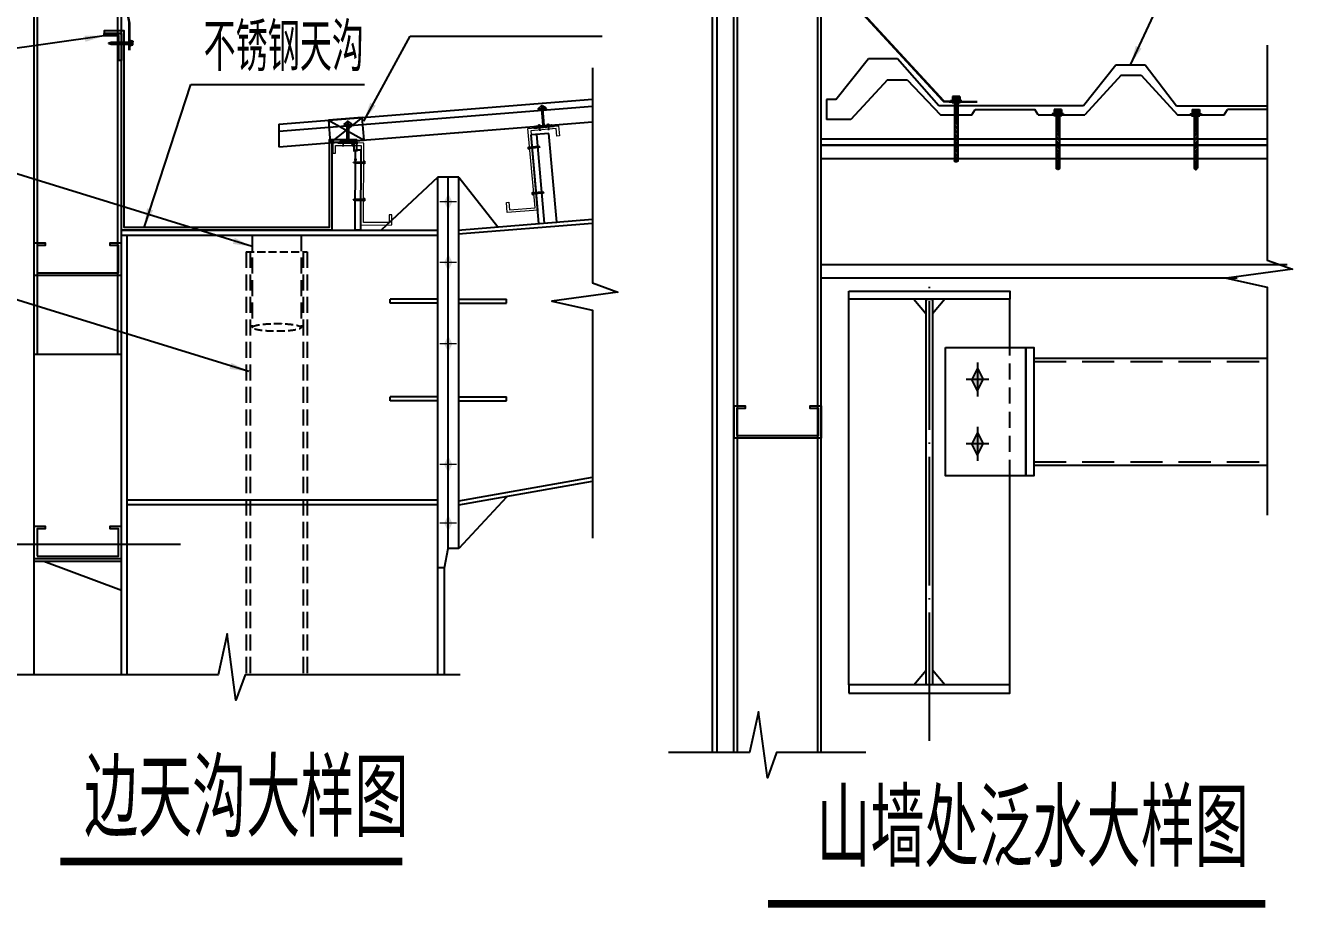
# Model space of a CAD drawing. Extents: x -33967 to 1773478, y -1022458 to -784650.
# Drawn here: x 624196 to 643895, y -851167 to -837446 of the extents above; entities that cross this region are included whole.
import ezdxf

# ---------------------------------------------------------------- set-up
doc = ezdxf.new("R2010")
doc.units = 0
doc.header["$LTSCALE"] = 1000
doc.header["$MEASUREMENT"] = 0
for name, pattern in [('DASH', [0.35, 0.25, -0.1]), ('DASHED', [0.75, 0.5, -0.25]), ('DOTE', [2.4200000000000004, 2, -0.2, 0.02, -0.2])]:
    doc.linetypes.add(name, pattern=pattern)
for name, color, linetype in [('AXIS', 3, 'Continuous'), ('B 板', 11, 'Continuous'), ('BOLT', 251, 'Continuous'), ('DOTE', 1, 'DOTE'), ('E_LINE', 7, 'Continuous'), ('GL', 150, 'Continuous'), ('GZ', 50, 'Continuous'), ('LT', 27, 'Continuous'), ('PUB_TEXT', 7, 'Continuous'), ('PZ', 202, 'Continuous'), ('TEXT', 7, 'Continuous'), ('XG', 6, 'Continuous')]:
    doc.layers.add(name, color=color, linetype=linetype)
doc.layers.add('檩条', color=30, linetype='Continuous', lineweight=5)
doc.layers.add('螺栓', color=15, linetype='Continuous', lineweight=18)
doc.styles.add('_TCH_DIM_T3', font='SIMPLEX', dxfattribs={"width": 0.7058823529411765, "bigfont": 'GBCBIG'})
doc.styles.add('C', font='tssdeng.shx', dxfattribs={"height": 3, "bigfont": 'tssdchn.shx'})
doc.styles.add('TSSD_Norm', font='tssdeng.shx', dxfattribs={"bigfont": 'hztxt.shx'})
doc.dimstyles.new('TCH-200-1', dxfattribs={"dimtxt": 595, "dimasz": 200, "dimexe": 500, "dimexo": 600, "dimgap": 252.5, "dimtad": 1, "dimdec": 0, "dimzin": 0, "dimdsep": 46, "dimtxsty": '_TCH_DIM_T3', "dimblk": 'ARCHTICK', "dimcen": 0.09, "dimclrd": 3, "dimclre": 3, "dimclrt": 7, "dimazin": 2, "dimtfac": 1, "dimtdec": 0, "dimtix": 1, "dimtmove": 2, "dimatfit": 3, "dimfxl": 1, "dimtolj": 1, "dimtzin": 0, "dimarcsym": 0})

# ---------------------------------------------------------------- blocks, each defined once
blk = doc.blocks.new('高强螺栓')
at = {"layer": '螺栓'}
for p, q in [((16, 0), (-16, 0)), ((0, 24), (0, -24))]:
    blk.add_line(p, q, dxfattribs=at)
blk.add_solid([(-8, 0), (0, 16), (0, -16), (8, 0)], dxfattribs=at)
blk = doc.blocks.new('*X15')
at = {"color": 0}
for p, q in [((903710.7277338257, -307545.5107692006), (903713.6566963881, -307542.5818066381)), ((903710.7277338257, -307554.3496039655), (903716.7277338251, -307548.3496039656)), ((903710.7277338257, -307563.1884387302), (903716.7277338251, -307557.1884387303)), ((903710.7277338257, -307572.027273495), (903716.7277338251, -307566.0272734951)), ((903710.7277338257, -307580.86610826), (903716.7277338251, -307574.8661082601)), ((903710.7277338257, -307589.7049430246), (903716.7277338251, -307583.7049430248)), ((903710.7277338257, -307598.5437777894), (903716.7277338251, -307592.5437777897)), ((903712.1576760613, -307605.9526703186), (903716.1480958904, -307601.9622504896))]:
    blk.add_line(p, q, dxfattribs=at)
blk = doc.blocks.new('AUDIT_I_040821143925-1')
at = {"linetype": 'Continuous', "ltscale": 20, "xscale": -0.899999999919668, "yscale": 0.8999999999068677, "zscale": 0.9, "rotation": 269.9996944201824}
blk.add_blockref('*X15', (276843.1891526007, -813343.8314879496), dxfattribs=at)
blk = doc.blocks.new('GD')
at = {"linetype": 'Continuous', "ltscale": 20}
for p, q in [((-9.2568807304e-06, -1.275844677351415), (9.2568807304e-06, 1.275844677351415)), ((9.2568807304e-06, 1.275844677351415), (14.98674970702268, 3.623233244754374)), ((14.98674970865249, 3.623233245452866), (137.5182145757135, 3.622752863680943)), ((108.0818638987839, -3.623715730383992), (108.0819164765999, 3.622868268750607)), ((137.5181181821972, -9.662651134189217), (137.5182583904825, 9.661572864977643)), ((137.5182583909482, 9.661572864511982), (140.8043426803779, 9.661559982690962)), ((140.8042024730239, -9.662664017640054), (140.8043426803779, 9.661559982690962)), ((148.5488689318299, 3.372543996432796), (140.8042970513925, 3.372574358945712)), ((148.5488990612793, 7.525293340208008), (140.8043271810747, 7.525323702255262)), ((149.9991382099688, -5.450089114718139), (149.9992172881029, 5.448912982130422)), ((-9.2568807304e-06, -1.275844677351415), (14.98669712943956, -3.623350754380226)), ((14.98669712943956, -3.623350754380226), (137.5181619976647, -3.623831135453656)), ((137.5181181821972, -9.662651134189217), (140.8042024730239, -9.662664017640054)), ((148.5487898527644, -7.526458099717273), (140.8042179720942, -7.526427737204357)), ((148.5488199840765, -3.373708755942061), (140.8042481029406, -3.373678393894806))]:
    blk.add_line(p, q, dxfattribs=at)
at = {"linetype": 'Continuous', "ltscale": 20, "extrusion": (0, 0, -1)}
blk.add_ellipse((148.5488444573711, -0.0005823806859553), major_axis=(3.00251122724e-05, 3.373126376679664), ratio=0.4299670776630283, start_param=-1.6739759348e-05, end_param=3.141601738841377, dxfattribs=at)
at = {"linetype": 'Continuous', "ltscale": 20}
blk.add_ellipse((148.548883996671, 5.44891866785474), major_axis=(2.16617863557e-05, 2.076374671591043), ratio=0.6984930564747971, start_param=3.141597201794795, end_param=6.283189855384588, dxfattribs=at)
at = {"linetype": 'Continuous', "ltscale": 20, "extrusion": (0, 0, -0.9999999999999998)}
blk.add_ellipse((148.5488049185369, -5.45008342876099), major_axis=(2.166293974520001e-05, 2.076374671591038), ratio=0.6984930564747931, start_param=-4.5487848268e-06, end_param=3.141588104804967, dxfattribs=at)
at = {"layer": 'PUB_TEXT', "xscale": 1.825602383585646, "yscale": 1.341960000107064, "zscale": 1.34196}
blk.add_blockref('AUDIT_I_040821143925-1', (0, 0), dxfattribs=at)
blk = doc.blocks.new('_ArchTick')
at = {"color": 0, "linetype": 'ByBlock', "const_width": 0.4}
blk.add_lwpolyline([(-0.5, -0.5), (0.5, 0.5)], dxfattribs=at)
blk = doc.blocks.new('A$C19992F44')
at = {"linetype": 'ByBlock'}
for p, q in [((182.5759826431749, 548.3291222688276), (106.0494840942556, 488.2844177711522)), ((128.8734663348878, 455.4029257515213), (180.7261998867616, 478.1807172880508)), ((213.3280092676869, 548.3291222688276), (289.8545078166062, 488.2844177711522)), ((267.030525575974, 455.4029257515213), (215.1777920241002, 478.1807172880508))]:
    blk.add_line(p, q, dxfattribs=at)
for points in [[(180.7261998867616, 40.36282500391826), (215.1777920241002, 40.36282500391826), (215.1777920241002, 478.1807172880508), (180.7261998867616, 478.1807172880508)], [(-0.0003494091797620058, 40.36282500391826), (395.9043413200416, 40.36282500391826), (395.9043413200416, 0), (-0.0003494091797620058, 0)]]:
    blk.add_lwpolyline(points, close=True, dxfattribs=at)
for centre in [(118.4247151865857, 472.5122841224074), (197.9519959554309, 535.4650343088433), (277.4792767242761, 472.5122841224074)]:
    blk.add_circle(centre, 20.04760695000822, dxfattribs=at)
blk = doc.blocks.new('MD')
at = {"linetype": 'Continuous', "ltscale": 20}
blk.add_hatch(color=256, dxfattribs=at).paths.add_polyline_path([(8.57711518672295, -7.824568112147971), (8.596892024856059, -2.625056453980505), (-13.2641857098788, -4.170962693169713), (-13.23268804233521, 4.110062460880726), (8.615997325396165, 2.397901975316926), (8.635774163063616, 7.597413634182884, -0.6963050799404604)])
blk = doc.blocks.new('A$C3F5C0C89')
at = {"color": 3, "linetype": 'Continuous'}
blk.add_line((602.7813758149277, 2096.378641890013), (1036.78533320711, 2134.349068087409), dxfattribs=at)
at = {"layer": 'B 板'}
for p, q in [((934.7861043649027, 1978.757411025348), (543.2840208463604, 1944.505416970467)), ((837.8598244851455, 10.8877245192416), (667.7015474089421, 1955.805731241591)), ((1104.908332847408, 34.25144161249045), (934.7861043660669, 1978.757411012542)), ((713.4062493285164, -0.000552442274056375), (543.2479722527787, 1944.917454280192)), ((713.4062493285164, -0.000552442274056375), (1104.908332847641, 34.25144161249045))]:
    blk.add_line(p, q, dxfattribs=at)
at = {"layer": '檩条'}
blk.add_lwpolyline([(535.229231344536, 2034.16424879164), (691.2430432195542, 297.7653841028223), (19.51453688624315, 240.5433676292887), (-0.001089833094738424, 464.4910725326044), (55.58110471011605, 469.2000728291459), (71.02646034548525, 301.5082371697063), (631.1560625137063, 348.9657650131267), (474.1570333840791, 2085.12547007401), (1146.357548839296, 2145.791330142762), (1166.579502195586, 1921.724491657689), (1110.562792574288, 1916.669003318646), (1095.396327557159, 2084.719132182305)], close=True, dxfattribs=at)
at = {"linetype": 'ByBlock', "xscale": 0.855, "yscale": 0.855, "zscale": 0.855, "rotation": 4.571898548083435}
blk.add_blockref('A$C19992F44', (650.5114127522102, 2101.916685466073), dxfattribs=at)
at = {"xscale": -1.653584623954667, "yscale": 2.755974374997604, "zscale": 2.755974374999999, "rotation": 5.156578724890455}
for p in [(731.1236964423442, 1680.025318011176), (821.4232528817374, 681.4557590526529)]:
    blk.add_blockref('GD', p, dxfattribs=at)
at = {"layer": 'E_LINE', "xscale": 5.62443749999511, "yscale": 5.62443749999511, "zscale": 5.62443749999511, "rotation": 98.0183626343514}
for p in [(725.7872214633971, 2105.796408057329, 5.624437499999999e-08), (920.3776391257998, 2121.454162282869, 5.624437499999999e-08)]:
    blk.add_blockref('MD', p, dxfattribs=at)

msp = doc.modelspace()

# ---------------------------------------------------------------- hatches: boundary and pattern name
at = {"layer": 'BOLT'}
for points in [[(638997.6197356149, -842778.2300632317), (639085.3697334211, -842953.7300588441), (638997.6197356149, -843129.2300544567), (638909.8697378091, -842953.7300588441)], [(638997.6197356149, -843778.2300382317), (639085.3697334211, -843953.730033844), (638997.6197356149, -844129.2300294567), (638909.8697378091, -843953.730033844)]]:
    msp.add_hatch(color=256, dxfattribs=at).paths.add_polyline_path(points)

# ---------------------------------------------------------------- linework, layer by layer
at = {"color": 0, "ltscale": 30}
for p, q in [((634878.8944549509, -848754.6455362609), (634878.8944549509, -832705.9798877388)), ((634949.3301503144, -848754.6455362609), (634949.3301503144, -832705.9798877388)), ((635210.750882607, -848754.6455362609), (635210.750882607, -832705.9798877388)), ((624331.3873278685, -847545.2589907664, -334548151205.8746), (624331.3873278685, -835070.7561549533, -334548151205.8746)), ((624482.2156841177, -845779.1528537617, -334548151205.8746), (625688.8425341188, -846231.6379225118, -334548151205.8746))]:
    msp.add_line(p, q, dxfattribs=at)
at = {"ltscale": 30}
for p, q in [((635210.7440390289, -848755.1208288519, 12342889457.68829), (635210.7534115855, -832705.9798877388, -4561213365.871155)), ((624331.3873278685, -842605.4672419582, -334548151205.8746), (624331.3873278615, -835070.7561549533, -334548151205.8746)), ((624331.3873278685, -845779.1528537617, -334548151205.8746), (625688.8425341188, -845779.1528537617, -334548151205.8746))]:
    msp.add_line(p, q, dxfattribs=at)
at = {"color": 3, "ltscale": 30}
msp.add_line((636568.2060888573, -839474.9826298314), (636568.2060888573, -832705.9798877388), dxfattribs=at)
at = {"color": 4, "ltscale": 30}
for p, q in [((636793.8923231489, -838598.2432940567, 1136666764468.832), (637300.5611254768, -837964.0368635138, -513333235531.1671)), ((637300.5611254768, -837964.0368635138, -513333235531.1671), (637752.1949272393, -837964.0368635138, -513333235531.1671)), ((637752.1949272393, -837964.0368635138, -513333235531.1671), (638395.3975373902, -838693.4597359347, -513333235531.1671)), ((640641.9881717917, -838693.4597359347, -513333235531.1671), (641148.6569741198, -838059.2533053918, -2163333235531.166)), ((641148.6569741198, -838059.2533053918, -2163333235531.166), (641600.2907758821, -838059.2533053918, -2163333235531.166)), ((641600.2907758821, -838059.2533053918, -2163333235531.166), (642087.634823882, -838697.9173144675, -2163333235531.166)), ((636793.8923231489, -838598.2432940567, 1136666764468.832), (636647.8183112503, -838598.2432940567)), ((636647.8183112503, -838598.2432940567), (636647.8183112503, -838911.30865168)), ((638395.3975373902, -838693.4597359347, -513333235531.1671), (640641.9881717917, -838693.4597359347, -513333235531.1671)), ((642087.634823882, -838697.9173144675, -2163333235531.166), (643506.6676748334, -838697.9173144675, -2163333235531.166))]:
    msp.add_line(p, q, dxfattribs=at)
at = {"color": 1, "linetype": 'Continuous'}
for p, q in [((638721.306805274, -838554.306613791), (638607.869305274, -838554.306613791)), ((638607.869305274, -838554.306613791), (638607.869305274, -838621.337863791)), ((638618.181805274, -838554.306613791), (638618.181805274, -838605.869113791)), ((638638.806805274, -838554.306613791), (638638.806805274, -838605.869113791)), ((638659.431805274, -838554.306613791), (638659.431805274, -838605.869113791)), ((638680.056805274, -838554.306613791), (638680.056805274, -838605.869113791)), ((638700.681805274, -838554.306613791), (638700.681805274, -838605.869113791)), ((638716.150555274, -838554.306613791), (638716.150555274, -838605.869113791)), ((638721.306805274, -838554.306613791), (638721.306805274, -838621.337863791)), ((638752.244305274, -838621.337863791), (638576.9318052754, -838621.337863791)), ((638576.9318052754, -838621.337863791), (638576.931805274, -838636.806613791)), ((638752.244305274, -838636.806613791), (638576.931805274, -838636.806613791)), ((638600.2662084554, -838652.275363791), (638600.2662084554, -838636.806613791)), ((638727.9975183294, -838652.275363791), (638600.2662084554, -838652.275363791)), ((638721.306805274, -838605.869113791), (638607.869305274, -838605.869113791)), ((638690.369305274, -838751.0519664651), (638638.7279804191, -838683.4899073165)), ((638690.369305274, -838700.1070583927), (638638.8068052754, -838628.845529536)), ((638690.369305274, -838708.5978764058), (638638.8068052754, -838641.1389433765)), ((638638.8068052754, -838652.275363791), (638638.8068052754, -839549.1907149287)), ((638690.369305274, -838742.5611484541), (638638.8068052754, -838675.1022154273)), ((638690.369305274, -838785.0152385128), (638638.806805274, -838717.5563054867)), ((638690.369305274, -838793.5060565248), (638638.806805274, -838726.0471234984)), ((638690.369305274, -838827.4693285733), (638638.806805274, -838760.0103955464)), ((638690.369305274, -838835.960146585), (638638.806805274, -838768.5012135592)), ((638690.3693052754, -838652.275363791), (638690.369305274, -839549.1907149287)), ((638727.9975183294, -838652.275363791), (638727.9975183294, -838636.806613791)), ((638752.244305274, -838621.337863791), (638752.244305274, -838636.806613791)), ((640302.9273738954, -838756.6211516802, -513333235531.1671), (640189.4898738954, -838756.6211516802, -513333235531.1671)), ((640189.4898738968, -838756.6211516802, -513333235531.1671), (640189.4898738968, -838823.6524016802, -513333235531.1671)), ((640199.8023738968, -838756.6211516802, -513333235531.1671), (640199.8023738968, -838808.1836516802, -513333235531.1671)), ((640220.4273738968, -838756.6211516802, -513333235531.1671), (640220.4273738968, -838808.1836516802, -513333235531.1671)), ((640241.0523738968, -838756.6211516802, -513333235531.1671), (640241.0523738968, -838808.1836516802, -513333235531.1671)), ((640261.6773738968, -838756.6211516802, -513333235531.1671), (640261.6773738968, -838808.1836516802, -513333235531.1671)), ((640282.3023738968, -838756.6211516802, -513333235531.1671), (640282.3023738954, -838808.1836516802, -513333235531.1671)), ((640297.7711238968, -838756.6211516802, -513333235531.1671), (640297.7711238954, -838808.1836516802, -513333235531.1671)), ((640302.9273738968, -838756.6211516802, -513333235531.1671), (640302.9273738968, -838823.6524016802, -513333235531.1671)), ((642331.6428543441, -838756.6211516802, -513333235531.1671), (642445.0803543441, -838756.6211516802, -513333235531.1671)), ((642331.6428543441, -838756.6211516802, -513333235531.1671), (642331.6428543441, -838823.6524016802, -513333235531.1671)), ((642336.7991043441, -838756.6211516802, -513333235531.1671), (642336.7991043441, -838808.1836516802, -513333235531.1671)), ((642352.2678543441, -838756.6211516802, -513333235531.1671), (642352.2678543441, -838808.1836516802, -513333235531.1671)), ((642372.8928543441, -838756.6211516802, -513333235531.1671), (642372.8928543441, -838808.1836516802, -513333235531.1671)), ((642393.5178543441, -838756.6211516802, -513333235531.1671), (642393.5178543441, -838808.1836516802, -513333235531.1671)), ((642414.1428543441, -838756.6211516802, -513333235531.1671), (642414.1428543441, -838808.1836516802, -513333235531.1671)), ((642434.7678543441, -838756.6211516802, -513333235531.1671), (642434.7678543441, -838808.1836516802, -513333235531.1671)), ((642445.0803543441, -838756.6211516802, -513333235531.1671), (642445.0803543441, -838823.6524016802, -513333235531.1671)), ((638690.369305274, -838883.7717316767), (638638.806805274, -838816.3127986498)), ((638690.369305274, -838892.2625496883), (638638.806805274, -838824.8036166625)), ((638690.369305274, -838936.5580491868), (638638.806805274, -838869.0991161598)), ((638690.369305274, -838945.0488671984), (638638.806805274, -838877.5899341727)), ((638690.369305274, -838994.928534162), (638638.806805274, -838927.469601135)), ((638690.369305274, -839003.4193521736), (638638.806805274, -838935.9604191479)), ((640333.8648738968, -838823.6524016802, -513333235531.1671), (640158.5523738968, -838823.6524016802, -513333235531.1671)), ((640158.5523738968, -838823.6524016802, -513333235531.1671), (640158.5523738968, -838839.1211516802, -513333235531.1671)), ((640333.8648738954, -838839.1211516802, -513333235531.1671), (640158.5523738968, -838839.1211516802, -513333235531.1671)), ((640181.8867770769, -838854.5899016802, -513333235531.1671), (640181.8867770769, -838839.1211516802, -513333235531.1671)), ((640309.6180869523, -838854.5899016802, -513333235531.1671), (640181.8867770769, -838854.5899016802, -513333235531.1671)), ((640302.9273738954, -838808.1836516802, -513333235531.1671), (640189.4898738954, -838808.1836516802, -513333235531.1671)), ((640271.9898738968, -838925.176715762, -513333235531.1671), (640220.3485490405, -838857.6146566134, -513333235531.1671)), ((640220.4273738968, -838854.5899016802, -513333235531.1671), (640220.4273738968, -839664.5026130602, -513333235531.1671)), ((640271.9898738968, -838959.1399878097, -513333235531.1671), (640220.4273738968, -838891.6810547836, -513333235531.1671)), ((640271.9898738968, -838967.6308058216, -513333235531.1671), (640220.4273738968, -838900.1718727953, -513333235531.1671)), ((640271.9898738968, -839001.5940778702, -513333235531.1671), (640220.4273738968, -838934.1351448433, -513333235531.1671)), ((640271.9898738968, -839010.0848958818, -513333235531.1671), (640220.4273738968, -838942.6259628561, -513333235531.1671)), ((640271.9898738968, -838916.685897751, -513333235531.1671), (640224.4451522529, -838854.4834018833, -513333235531.1671)), ((640271.9898738968, -838882.7226257027, -513333235531.1671), (640250.4865159681, -838854.5899016802, -513333235531.1671)), ((640271.9898738968, -838874.2318076896, -513333235531.1671), (640256.9765060125, -838854.5899016806, -513333235531.1671)), ((640271.9898738968, -838854.5899016802, -513333235531.1671), (640271.9898738968, -839664.5026130602, -513333235531.1671)), ((640309.6180869523, -838854.5899016802, -513333235531.1671), (640309.6180869523, -838839.1211516802, -513333235531.1671)), ((640333.8648738968, -838823.6524016802, -513333235531.1671), (640333.8648738954, -838839.1211516802, -513333235531.1671)), ((642300.7053543441, -838823.6524016802, -513333235531.1671), (642300.7053543441, -838839.1211516802, -513333235531.1671)), ((642300.7053543441, -838823.6524016802, -513333235531.1671), (642476.0178543434, -838823.6524016802, -513333235531.1671)), ((642300.7053543441, -838839.1211516802, -513333235531.1671), (642476.0178543441, -838839.1211516802, -513333235531.1671)), ((642324.9521412887, -838854.5899016802, -513333235531.1671), (642324.9521412887, -838839.1211516802, -513333235531.1671)), ((642324.9521412887, -838854.5899016802, -513333235531.1671), (642452.6834511627, -838854.5899016802, -513333235531.1671)), ((642331.6428543441, -838808.1836516802, -513333235531.1671), (642445.0803543441, -838808.1836516802, -513333235531.1671)), ((642362.5803543441, -838916.685897751, -513333235531.1671), (642410.1250759871, -838854.4834018833, -513333235531.1671)), ((642362.5803543427, -838854.5899016802, -513333235531.1671), (642362.5803543441, -839664.5026130602, -513333235531.1671)), ((642362.5803543441, -838882.7226257027, -513333235531.1671), (642384.0837122719, -838854.5899016802, -513333235531.1671)), ((642362.5803543441, -838874.2318076896, -513333235531.1671), (642377.593722228, -838854.5899016806, -513333235531.1671)), ((642362.5803543441, -838925.176715762, -513333235531.1671), (642414.221679199, -838857.6146566134, -513333235531.1671)), ((642362.5803543441, -838959.1399878097, -513333235531.1671), (642414.1428543441, -838891.6810547836, -513333235531.1671)), ((642362.5803543441, -838967.6308058216, -513333235531.1671), (642414.1428543441, -838900.1718727953, -513333235531.1671)), ((642362.5803543441, -839001.5940778702, -513333235531.1671), (642414.1428543441, -838934.1351448433, -513333235531.1671)), ((642362.5803543441, -839010.0848958818, -513333235531.1671), (642414.1428543441, -838942.6259628561, -513333235531.1671)), ((642414.1428543434, -838854.5899016802, -513333235531.1671), (642414.1428543434, -839664.5026130602, -513333235531.1671)), ((642452.6834511627, -838854.5899016802, -513333235531.1671), (642452.6834511627, -838839.1211516802, -513333235531.1671)), ((642476.0178543434, -838823.6524016802, -513333235531.1671), (642476.0178543441, -838839.1211516802, -513333235531.1671)), ((638690.369305274, -839060.8968050529, 1649999999999.999), (638638.806805274, -838993.4378720259, 1649999999999.999)), ((638690.369305274, -839069.3876230645, 1649999999999.999), (638638.806805274, -839001.9286900387, 1649999999999.999)), ((638690.369305274, -839129.2083625939), (638638.806805274, -839061.749429567)), ((638690.369305274, -839137.6991806056), (638638.806805274, -839070.2402475798)), ((638690.369305274, -839195.2726663895), (638638.806805274, -839127.8137333626)), ((638690.369305274, -839203.7634844012), (638638.806805274, -839136.3045513753)), ((640271.9898738968, -839057.8964809736, -513333235531.1671), (640220.4273738968, -838990.4375479466, -513333235531.1671)), ((640271.9898738968, -839066.3872989852, -513333235531.1671), (640220.4273738968, -838998.9283659594, -513333235531.1671)), ((640271.9898738968, -839110.6827984838, -513333235531.1671), (640220.4273738968, -839043.2238654568, -513333235531.1671)), ((640271.9898738968, -839119.1736164953, -513333235531.1671), (640220.4273738968, -839051.7146834696, -513333235531.1671)), ((640271.9898738968, -839169.0532834589, -513333235531.1671), (640220.4273738968, -839101.5943504319, -513333235531.1671)), ((640271.9898738968, -839177.5441014705, -513333235531.1671), (640220.4273738968, -839110.0851684448, -513333235531.1671)), ((640271.9898738968, -839235.0215543498, 1136666764468.832), (640220.4273738968, -839167.5626213228, 1136666764468.832)), ((640271.9898738968, -839243.5123723614, 1136666764468.832), (640220.4273738968, -839176.0534393357, 1136666764468.832)), ((642362.5803543441, -839057.8964809736, -513333235531.1671), (642414.1428543441, -838990.4375479466, -513333235531.1671)), ((642362.5803543441, -839066.3872989852, -513333235531.1671), (642414.1428543441, -838998.9283659594, -513333235531.1671)), ((642362.5803543441, -839110.6827984838, -513333235531.1671), (642414.1428543441, -839043.2238654568, -513333235531.1671)), ((642362.5803543441, -839119.1736164953, -513333235531.1671), (642414.1428543441, -839051.7146834696, -513333235531.1671)), ((642362.5803543441, -839169.0532834589, -513333235531.1671), (642414.1428543441, -839101.5943504319, -513333235531.1671)), ((642362.5803543441, -839177.5441014705, -513333235531.1671), (642414.1428543441, -839110.0851684448, -513333235531.1671)), ((642362.5803543441, -839235.0215543498, 1136666764468.832), (642414.1428543441, -839167.5626213228, 1136666764468.832)), ((642362.5803543441, -839243.5123723614, 1136666764468.832), (642414.1428543441, -839176.0534393357, 1136666764468.832)), ((638690.369305274, -839257.678855518), (638638.806805274, -839190.2199224911)), ((638690.369305274, -839266.1696735297), (638638.806805274, -839198.7107405039)), ((638690.369305274, -839317.7744741145), (638638.806805274, -839250.3155410876)), ((638690.369305274, -839326.2652921262), (638638.806805274, -839258.8063591004)), ((638690.369305274, -839367.1959281554, 1649999999999.999), (638638.806805274, -839299.7369951284, 1649999999999.999)), ((638690.369305274, -839375.686746167, 1649999999999.999), (638638.806805274, -839308.2278131412, 1649999999999.999)), ((638690.369305274, -839426.4093945182), (638638.806805274, -839358.9504614912)), ((638690.369305274, -839434.9002125298), (638638.806805274, -839367.4412795041)), ((640271.9898738968, -839303.3331118908, -513333235531.1671), (640220.4273738968, -839235.8741788638, -513333235531.1671)), ((640271.9898738968, -839311.8239299024, -513333235531.1671), (640220.4273738968, -839244.3649968767, -513333235531.1671)), ((640271.9898738968, -839369.3974156864, -513333235531.1671), (640220.4273738968, -839301.9384826594, -513333235531.1671)), ((640271.9898738968, -839377.888233698, -513333235531.1671), (640220.4273738968, -839310.4293006723, -513333235531.1671)), ((640271.9898738968, -839431.8036048149, -513333235531.1671), (640220.4273738968, -839364.3446717879, -513333235531.1671)), ((640271.9898738968, -839440.2944228265, -513333235531.1671), (640220.4273738968, -839372.8354898008, -513333235531.1671)), ((642362.5803543441, -839303.3331118908, -513333235531.1671), (642414.1428543441, -839235.8741788638, -513333235531.1671)), ((642362.5803543441, -839311.8239299024, -513333235531.1671), (642414.1428543441, -839244.3649968767, -513333235531.1671)), ((642362.5803543441, -839369.3974156864, -513333235531.1671), (642414.1428543441, -839301.9384826594, -513333235531.1671)), ((642362.5803543441, -839377.888233698, -513333235531.1671), (642414.1428543441, -839310.4293006723, -513333235531.1671)), ((642362.5803543441, -839431.8036048149, -513333235531.1671), (642414.1428543441, -839364.3446717879, -513333235531.1671)), ((642362.5803543441, -839440.2944228265, -513333235531.1671), (642414.1428543441, -839372.8354898008, -513333235531.1671)), ((638690.369305274, -839488.8155836468), (638638.806805274, -839421.3566506198)), ((638690.369305274, -839497.3064016583), (638638.806805274, -839429.8474686326)), ((638690.369305274, -839548.9112022433), (638638.806805274, -839481.4522692163)), ((638690.369305274, -839557.4020202549), (638638.806805274, -839489.9430872292)), ((638668.5456224431, -839569.7808529678, 1649999999999.999), (638638.806805274, -839530.8737232572, 1649999999999.999)), ((638660.3533133352, -839567.5537183706, 1649999999999.999), (638638.806805274, -839539.3645412701, 1649999999999.999)), ((638669.744305274, -839569.8157149287), (638659.4318052754, -839569.8157149287)), ((640271.9898738968, -839491.8992234115, -513333235531.1671), (640220.4273738968, -839424.4402903845, -513333235531.1671)), ((640271.9898738968, -839500.390041423, -513333235531.1671), (640220.4273738968, -839432.9311083973, -513333235531.1671)), ((640271.9898738968, -839541.3206774523, 1136666764468.832), (640220.4273738968, -839473.8617444254, 1136666764468.832)), ((640271.9898738968, -839549.811495464, 1136666764468.832), (640220.4273738968, -839482.3525624381, 1136666764468.832)), ((640271.9898738968, -839600.5341438152, -513333235531.1671), (640220.4273738968, -839533.0752107882, -513333235531.1671)), ((640271.9898738968, -839609.0249618267, -513333235531.1671), (640220.4273738968, -839541.566028801, -513333235531.1671)), ((642362.5803543441, -839491.8992234115, -513333235531.1671), (642414.1428543441, -839424.4402903845, -513333235531.1671)), ((642362.5803543441, -839500.390041423, -513333235531.1671), (642414.1428543441, -839432.9311083973, -513333235531.1671)), ((642362.5803543441, -839541.3206774523, 1136666764468.832), (642414.1428543441, -839473.8617444254, 1136666764468.832)), ((642362.5803543441, -839549.811495464, 1136666764468.832), (642414.1428543441, -839482.3525624381, 1136666764468.832)), ((642362.5803543441, -839600.5341438152, -513333235531.1671), (642414.1428543441, -839533.0752107882, -513333235531.1671)), ((642362.5803543441, -839609.0249618267, -513333235531.1671), (642414.1428543441, -839541.566028801, -513333235531.1671)), ((640271.9898738968, -839654.0712193699, -513333235531.1671), (640220.4273738968, -839586.6122863444, -513333235531.1671)), ((640271.9898738968, -839662.5620373816, -513333235531.1671), (640220.4273738968, -839595.1031043557, -513333235531.1671)), ((640261.3200168763, -839682.5659946162, -513333235531.1671), (640220.4273738968, -839629.0663764038, -513333235531.1671)), ((640256.3252814766, -839684.5222279825, -513333235531.1671), (640220.4273738968, -839637.5571944169, -513333235531.1671)), ((640251.3648738968, -839685.1276130602, -513333235531.1671), (640241.0523738968, -839685.1276130602, -513333235531.1671)), ((642362.5803543441, -839654.0712193699, -513333235531.1671), (642414.1428543434, -839586.6122863444, -513333235531.1671)), ((642362.5803543441, -839662.5620373816, -513333235531.1671), (642414.1428543441, -839595.1031043557, -513333235531.1671)), ((642373.2502113632, -839682.5659946162, -513333235531.1671), (642414.1428543434, -839629.0663764038, -513333235531.1671)), ((642378.2449467629, -839684.5222279825, -513333235531.1671), (642414.1428543441, -839637.5571944169, -513333235531.1671)), ((642383.2053543441, -839685.1276130602, -513333235531.1671), (642393.5178543434, -839685.1276130602, -513333235531.1671))]:
    msp.add_line(p, q, dxfattribs=at)
at = {"color": 9}
for p, q in [((629432.0171895465, -838878.1613938521, -334548151205.8746), (628905.7992125866, -838920.2595598043, -334548151205.8746)), ((628934.028917342, -839273.1247687956, -334548151205.8746), (629460.2468943042, -839231.0266028425, -334548151205.8746))]:
    msp.add_line(p, q, dxfattribs=at)
at = {"color": 6, "linetype": 'Continuous', "ltscale": 0.25}
for p, q in [((628905.7992125866, -838920.2595598043, -334548151205.8746), (629460.2468943042, -839231.0266028425, -334548151205.8746)), ((628905.7992125866, -838920.2595598043, -334548151205.8746), (628934.028917342, -839273.1247687956, -334548151205.8746)), ((629432.0171895465, -838878.1613938521, -334548151205.8746), (628934.028917342, -839273.1247687956, -334548151205.8746)), ((629460.2468943042, -839231.0266028425, -334548151205.8746), (629432.0171895465, -838878.1613938521, -334548151205.8746))]:
    msp.add_line(p, q, dxfattribs=at)
at = {"color": 3, "linetype": 'Continuous', "extrusion": (-8.173230185698618e-08, -0.003812548063542701, 0.999992732212218)}
msp.add_line((629363.9496267722, -839276.2534597018, -334548151200.7087), (629055.174338778, -839276.2534772654, -334548151200.7087), dxfattribs=at)
at = {"linetype": 'DASH'}
for p, q in [((627723.3375442061, -840706.6235252438, -334548151205.8746), (627723.3375442061, -842144.0946608564, -334548151205.8746)), ((628481.4654132859, -840706.6235252438, -334548151205.8746), (628481.4654132859, -842144.0946608564, -334548151205.8746)), ((627626.934586544, -840968.7012458337, -334548151205.8746), (627626.934586544, -847545.258990766, -334548151205.8746)), ((627688.357194351, -840968.7012458337, -334548151205.8746), (627688.357194351, -847545.258990766, -334548151205.8746)), ((628516.4457631409, -840968.7012458337, -334548151205.8746), (628516.4457631409, -847545.258990766, -334548151205.8746)), ((628577.8683709456, -840968.7012458337, -334548151205.8746), (628577.8683709456, -847545.258990766, -334548151205.8746))]:
    msp.add_line(p, q, dxfattribs=at)
at = {"linetype": 'DASH', "ltscale": 0.5}
msp.add_line((627626.934586544, -840968.7012458337, -334548151205.8746), (628577.8683709456, -840968.7012458337, -334548151205.8746), dxfattribs=at)
at = {"color": 2}
msp.add_line((624331.3873278685, -845779.1528537617, -334548151205.8746), (625688.8425341188, -845779.1528537617, -334548151205.8746), dxfattribs=at)
at = {"color": 1, "const_width": 37.5}
msp.add_lwpolyline([(636613.4343523812, -836094.2647174394), (636613.4343523812, -836612.7694208161), (638475.9328548126, -838631.7448324952), (638991.2682093673, -838634.9447544436)], dxfattribs=at)
at = {"color": 1, "const_width": 37.5, "elevation": -334548151205.8746}
msp.add_lwpolyline([(625734.0707976427, -836498.8892454363), (625734.0707976427, -837017.393948813), (625812.6768560065, -837403.7274793888), (625812.6768560065, -837836.9894066809)], dxfattribs=at)
at = {"elevation": -334548151205.8746}
msp.add_lwpolyline([(625419.640990465, -837611.5573717792), (625419.6409904645, -837570.803676783), (625688.8425341169, -837570.803676783), (625688.8425341169, -837991.4494232186), (625647.7075278668, -837991.4494232186), (625647.7075278647, -837611.5573717775), (625419.640990465, -837611.5573717775)], close=True, dxfattribs=at)
at = {"color": 3, "const_width": 117.6, "elevation": -334548151205.8746}
msp.add_lwpolyline([(624738.6742693435, -850447.6847019775), (630057.9683492365, -850447.6847019775)], dxfattribs=at)
at = {"color": 3, "const_width": 117.6}
msp.add_lwpolyline([(635737.8432118171, -851108.1370946239), (643471.0554785612, -851108.1370946239)], dxfattribs=at)
at = {"color": 1, "linetype": 'Continuous', "extrusion": (0, 0, -1)}
for centre, major_axis, ratio, start_param, end_param in [((638659.4318052754, -839549.1907149287), (14.58407736205118, 14.58407736205118), 0.999999999989217, 2.356194490186953, 3.926990816992633), ((638669.744305274, -839549.1907149287), (14.58407736198486, 14.58407736198486), 0.9999999999983112, 0.7853981634053482, 2.3561944901915), ((640241.0523738968, -839664.5026130602, -513333235531.1671), (14.58407736205118, 14.58407736205118), 0.999999999989217, 2.356194490186953, 3.926990816992633), ((640251.3648738968, -839664.5026130602, -513333235531.1671), (14.58407736198486, 14.58407736198486), 0.9999999999983112, 0.7853981634053482, 2.3561944901915)]:
    msp.add_ellipse(centre, major_axis=major_axis, ratio=ratio, start_param=start_param, end_param=end_param, dxfattribs=at)
at = {"color": 1, "linetype": 'Continuous'}
for centre, major_axis, ratio, start_param, end_param in [((642383.2053543441, -839664.5026130602, -513333235531.1671), (-14.58407736198486, 14.58407736198486), 0.9999999999983112, 0.7853981634053482, 2.3561944901915), ((642393.5178543434, -839664.5026130602, -513333235531.1671), (-14.58407736205118, 14.58407736205118), 0.999999999989217, 2.356194490186953, 3.926990816992633)]:
    msp.add_ellipse(centre, major_axis=major_axis, ratio=ratio, start_param=start_param, end_param=end_param, dxfattribs=at)
at = {"linetype": 'DASH', "ltscale": 0.5}
msp.add_ellipse((628102.4014787471, -842144.0946608568, -334548151205.8746), major_axis=(-379.0639345397347, 0), ratio=0.1588723654460274, dxfattribs=at)
at = {"layer": 'AXIS'}
for p, q in [((637595.831454955, -838292.55865168, -513333235531.1671), (637028.6439549513, -838911.30865168, -513333235531.1671)), ((637595.831454955, -838292.55865168, -513333235531.1671), (637905.206454955, -838292.55865168, -513333235531.1671)), ((637905.206454955, -838292.55865168, -513333235531.1671), (638420.8314549574, -838839.1211516802, -513333235531.1671)), ((641229.9934790563, -838220.3711516802, -513333235531.1671), (640662.8059790526, -838839.1211516802, -513333235531.1671)), ((641229.9934790563, -838220.3711516802, -513333235531.1671), (641333.1184790549, -838220.3711516802, -513333235531.1671)), ((641333.1184790549, -838220.3711516802, -513333235531.1671), (641539.3684790563, -838220.3711516802, -513333235531.1671)), ((641539.3684790563, -838220.3711516802, -513333235531.1671), (642106.5559790549, -838839.1211516802, -513333235531.1671)), ((638909.6809790563, -838839.1211516802, -513333235531.1671), (638961.2434790526, -838756.62115168, -513333235531.1671)), ((638961.2434790526, -838756.62115168, -513333235531.1671), (639889.3684790526, -838756.62115168, -513333235531.1671)), ((639940.9309790549, -838839.1211516802, -513333235531.1671), (639889.3684790526, -838756.62115168, -513333235531.1671)), ((642828.4309790526, -838839.1211516802, -513333235531.1671), (642879.9934790549, -838756.62115168, -513333235531.1671)), ((643506.6663526925, -838756.62115168, -513333235531.1671), (642879.9934790549, -838756.62115168, -513333235531.1671)), ((637028.6439549513, -838911.30865168, -513333235531.1671), (636647.8183112503, -838911.30865168)), ((638420.8314549574, -838839.1211516802, -513333235531.1671), (638909.6809790563, -838839.1211516802, -513333235531.1671)), ((639940.9309790549, -838839.1211516802, -513333235531.1671), (640662.8059790526, -838839.1211516802, -513333235531.1671)), ((642106.5559790549, -838839.1211516802, -513333235531.1671), (642828.4309790526, -838839.1211516802, -513333235531.1671)), ((636568.2060888573, -839210.9740501452), (643506.6561196535, -839210.9740501452)), ((626606.6068751011, -845520.2124495236, -334548151205.8746), (619613.3571063643, -845520.2124495237, -334548151205.8746))]:
    msp.add_line(p, q, dxfattribs=at)
at = {"layer": 'AXIS', "linetype": 'ByBlock'}
for p, q in [((628135.0065625678, -838982.5720433498, -334548151205.8746), (633012.6627370189, -838592.3595493939, -334548151205.8746)), ((628135.0065625678, -839092.4941085504, -334548151205.8746), (633012.6602613246, -838702.2818126493, -334548151205.8746)), ((628135.0065625678, -839337.0465571774, -334548151205.8746), (633012.6547534494, -838946.8347019074, -334548151205.8746)), ((629694.7590347133, -839212.266359406, -334548151205.8746), (633012.6547534494, -838946.8347019071, -334548151205.8746)), ((628135.0065625678, -838982.5720433498, -334548151205.8746), (628135.0065625678, -839337.0465571774, -334548151205.8746))]:
    msp.add_line(p, q, dxfattribs=at)
at = {"layer": 'B 板', "extrusion": (-8.173230185698618e-08, -0.003812548063542701, 0.999992732212218)}
for p, q in [((629324.0509464412, -840631.2093483013, -334548151205.8745), (629326.7959694825, -839379.8080053417, -334548151201.1035)), ((629326.7959694825, -839379.8080053417, -334548151201.1035), (629415.3393752652, -839379.8080003052, -334548151201.1035)), ((629412.5943522244, -840631.2093432648, -334548151205.8745), (629415.3393752486, -839379.5148554798, -334548151201.1024)), ((629412.5943522244, -840631.2093469843, -334548151205.8746), (629324.0509464415, -840631.2093515838, -334548151205.8747))]:
    msp.add_line(p, q, dxfattribs=at)
at = {"layer": 'BOLT'}
for p, q in [((638997.6197356158, -842690.4800654254, -334548151205.8745), (638997.6197356158, -843216.9800522629, -334548151205.8745)), ((638997.6197356158, -842778.2300632317, -334548151205.8745), (638909.8697378091, -842953.7300588441, -334548151205.8745)), ((638997.6197356158, -842778.2300632317, -334548151205.8745), (639085.3697334211, -842953.7300588441, -334548151205.8745)), ((639173.1197312281, -842953.7300588441, -334548151205.8745), (638822.1197400023, -842953.7300588441, -334548151205.8745)), ((638997.6197356158, -843129.2300544567, -334548151205.8745), (638909.8697378091, -842953.7300588441, -334548151205.8745)), ((638997.6197356158, -843129.2300544567, -334548151205.8745), (639085.3697334211, -842953.7300588441, -334548151205.8745)), ((638997.6197356158, -843690.4800404254, -334548151205.8745), (638997.6197356158, -844216.9800272628, -334548151205.8745)), ((638997.6197356158, -843778.2300382317, -334548151205.8745), (638909.8697378091, -843953.730033844, -334548151205.8745)), ((638997.6197356158, -843778.2300382317, -334548151205.8745), (639085.3697334211, -843953.730033844, -334548151205.8745)), ((639173.1197312281, -843953.730033844, -334548151205.8745), (638822.1197400023, -843953.730033844, -334548151205.8745)), ((638997.6197356158, -844129.2300294567, -334548151205.8745), (638909.8697378091, -843953.730033844, -334548151205.8745)), ((638997.6197356158, -844129.2300294567, -334548151205.8745), (639085.3697334211, -843953.730033844, -334548151205.8745))]:
    msp.add_line(p, q, dxfattribs=at)
at = {"layer": 'DOTE'}
msp.add_line((638247.6197543652, -848574.3561224882, -334548151205.8745), (638247.6197543652, -841373.5231732478, -334548151205.8745), dxfattribs=at)
at = {"layer": 'GL', "linetype": 'ByBlock'}
for p, q in [((630920.9104168937, -840629.2269734142, -334548151205.8746), (633012.6206310273, -840461.8901562834, -334548151205.8746)), ((630925.7215532111, -840689.3661773938, -334548151205.8746), (633012.6192678874, -840522.4143602189, -334548151205.8746)), ((630932.5907273181, -844841.1797494666, -334548151205.8746), (633012.5220859053, -844471.5257298877, -334548151205.8746)), ((630932.5907273181, -844902.1914747742, -334548151205.8746), (633012.5205182713, -844532.5396153842, -334548151205.8746))]:
    msp.add_line(p, q, dxfattribs=at)
for points, elevation in [([(643501.3498646473, -837753.0042982592), (643501.274581688, -841095.6116428623), (643895.0213538536, -841238.9337906947), (642866.0824064999, -841377.7679597314), (643501.2650801234, -841517.4866427552), (643501.1739206538, -845065.504296304)], -508631674898.4028), ([(633012.6736319438, -838108.6185269946), (633012.5983489843, -841451.2258715978), (633406.3451211499, -841594.5480194301), (632377.4061737964, -841733.3821884668), (633012.5888474197, -841873.1008714907), (633012.49768795, -845421.1185250394)], -334548151205.8746)]:
    msp.add_lwpolyline(points, dxfattribs=dict(at, elevation=elevation))
at = {"layer": 'GL', "elevation": -334548151205.8745}
for points in [[(636997.6197856152, -841578.7300932191), (639497.6197231151, -841578.7300932191), (639497.6197231151, -841703.7300900941), (636997.6197856152, -841703.7300900941)], [(638197.619755615, -841703.7300900941), (638297.6197531151, -841703.7300900941), (638297.6197531151, -847703.729940094), (638197.619755615, -847703.729940094)], [(636997.6197856152, -847828.729936969), (639497.6197231151, -847828.729936969), (639497.6197231151, -847703.729940094), (636997.6197856152, -847703.729940094)]]:
    msp.add_lwpolyline(points, close=True, dxfattribs=at)
at = {"layer": 'GZ'}
for p, q in [((629349.4697585767, -839538.4459393979, -334548151206.3779), (629308.3347523254, -839538.4459393979, -334548151206.3779)), ((630607.5733939707, -839809.1562150163, -334548151205.8746), (629729.1491781007, -840631.2093471192, -334548151205.8746)), ((630932.5907273181, -839809.1562150163, -334548151205.8746), (630607.5733939847, -839809.1562150163, -334548151205.8746)), ((630607.5733939847, -845884.3401757092, -334548151205.8746), (630607.5733939847, -839809.1562150163, -334548151205.8746)), ((630770.0820606444, -845582.6834632084, -334548151205.8746), (630770.0820606444, -839809.1562150163, -334548151205.8746)), ((630932.5907273181, -839809.1562150163, -334548151205.8746), (631541.8871713448, -840579.548833058, -334548151205.8746)), ((630932.5907273181, -845582.6834632084, -334548151205.8746), (630932.5907273181, -839809.1562150163, -334548151205.8746)), ((625688.8425341188, -847545.258990766, -334548151205.8746), (625688.8425341188, -840631.2093471192, -334548151205.8746)), ((625688.8425341188, -840631.2093471192, -334548151205.8746), (630619.2537043928, -840631.2093471192, -334548151205.8746)), ((625688.8425341188, -840706.6235252438, -334548151205.8746), (630619.2537043928, -840706.6235252438, -334548151205.8746)), ((625779.3395478684, -847545.258990766, -334548151205.8746), (625779.3395478684, -840706.6235252438, -334548151205.8746)), ((630619.2537043928, -841703.669116142, -334548151205.8746), (629865.1119231442, -841703.6691161431, -334548151205.8746)), ((629865.1119231442, -841764.0004586428, -334548151205.8746), (629865.1119231442, -841703.6691161431, -334548151205.8746)), ((630920.9104168937, -841703.669116142, -334548151205.8746), (631675.0521981446, -841703.6691161431, -334548151205.8746)), ((631675.0521981446, -841764.0004586428, -334548151205.8746), (631675.0521981446, -841703.6691161431, -334548151205.8746)), ((630619.2537043928, -841764.0004586417, -334548151205.8746), (629865.1119231442, -841764.0004586428, -334548151205.8746)), ((630920.9104168937, -841764.0004586417, -334548151205.8746), (631675.0521981446, -841764.0004586428, -334548151205.8746)), ((629865.1119231442, -843285.3135466459, -334548151205.8746), (629865.1119231442, -843224.9822041462, -334548151205.8746)), ((630619.2537043928, -843224.982204145, -334548151205.8746), (629865.1119231442, -843224.9822041462, -334548151205.8746)), ((630619.2537043928, -843285.3135466448, -334548151205.8746), (629865.1119231442, -843285.3135466459, -334548151205.8746)), ((630920.9104168937, -843224.982204145, -334548151205.8746), (631675.0521981446, -843224.9822041462, -334548151205.8746)), ((630920.9104168937, -843285.3135466448, -334548151205.8746), (631675.0521981446, -843285.3135466459, -334548151205.8746)), ((631675.0521981446, -843285.3135466459, -334548151205.8746), (631675.0521981446, -843224.9822041462, -334548151205.8746)), ((630607.5733939847, -844828.5416819586, -334548151205.8746), (625779.3395478684, -844828.5416819586, -334548151205.8746)), ((631675.0521981446, -844781.1068426818, -334548151205.8746), (630932.5907273181, -845582.6834632084, -334548151205.8746)), ((630607.5733939847, -844903.9558600832, -334548151205.8746), (625779.3395478684, -844903.9558600832, -334548151205.8746)), ((630709.7507181433, -845884.3401757084, -334548151205.8746), (630770.0820606444, -845582.6834632084, -334548151205.8746)), ((630932.5907273181, -845582.6834632084, -334548151205.8746), (630770.0820606444, -845582.6834632084, -334548151205.8746)), ((630605.893743417, -847545.258990766, -334548151205.8746), (630607.5733939847, -845884.3401757092, -334548151205.8746)), ((630709.7507181433, -845884.3401757084, -334548151205.8746), (630607.5733939847, -845884.3401757084, -334548151205.8746)), ((630708.8015736523, -847545.258990766, -334548151205.8746), (630709.7507181433, -845884.3401757084, -334548151205.8746))]:
    msp.add_line(p, q, dxfattribs=at)
at = {"layer": 'GZ', "elevation": -334548151205.8746}
for points in [[(629349.8314076874, -839406.4243547067), (629349.8314076874, -839228.5258552555), (628920.2086811003, -839228.525855256), (628920.2086811003, -840590.0743408687), (625729.977540367, -840590.0743408699), (625729.977540367, -837530.0499817869), (625421.2033239529, -837530.0499817887), (625421.2033239501, -837570.8036767853)], [(629308.6964014384, -839406.4243547067), (629308.6964014384, -839269.6608615057), (628961.3436873516, -839269.6608615061), (628961.3436873516, -840631.2093471189), (625688.8425341169, -840631.2093471196), (625688.8425341169, -837570.803676783), (625421.2033239501, -837570.8036767818), (625421.2033239501, -837570.8036767818)], [(630955.4622891243, -847545.8751011776), (627612.8549445211, -847545.7998182181), (627469.5327966886, -847939.5465903839), (627330.6986276519, -846910.6076430301), (627190.9799446282, -847545.7903166537), (623642.9622910793, -847545.6991571839)]]:
    msp.add_lwpolyline(points, dxfattribs=at)
at = {"layer": 'LT'}
for p, q in [((635210.7440390289, -848755.1208288519, 12342889457.68829), (635210.7534115855, -832705.9798877388, -4561213365.871155)), ((635210.7440390289, -848755.1208288519, 12342889457.68829), (635210.7508826, -832705.9798877389, -0.02593994140625)), ((635263.396916349, -848755.1208288519, 12342889457.71423), (635263.4037599186, -832705.9798877389)), ((636515.5463679577, -848755.1208288528, 12342889457.68829), (636515.5532115302, -832705.9798877389, -0.0518798828125)), ((636568.1992452792, -848755.1208288528, 12342889457.71423), (636568.2060888503, -832705.9798877389, -0.02593994140625)), ((624331.3873278685, -842605.4672419582, -334548151205.8746), (624331.3873278615, -835070.7561549533, -334548151205.8746)), ((624331.3873278685, -842560.2187350827, -309862372290.498), (624331.3873278615, -835070.7561549533, -1075606410123.364)), ((624384.0402051886, -842560.2187350827, -309862372290.4721), (624384.0402051802, -835070.7561549533, -1075606410123.338)), ((625636.1896567973, -842560.2187350835, -309862372290.498), (625636.1896567917, -835070.7561549533, -1075606410123.39)), ((625688.8425341188, -842560.2187350835, -309862372290.4721), (625688.8425341118, -835070.7561549533, -1075606410123.364)), ((636568.2060888573, -839311.0231732475), (643506.6538663248, -839311.0231732475)), ((643506.6538663248, -839311.0231732475), (636568.2060888573, -839311.0231732475)), ((636568.2060888573, -839517.2731732478), (643506.6492211153, -839517.2731732478)), ((636568.2040202944, -841167.2731732475, -513333235531.1671), (643811.336374986, -841167.2731732475, -513333235531.1671)), ((636568.2040202944, -841373.5231732478, -513333235531.1671), (643030.5883618654, -841373.5231732478, -513333235531.1671)), ((624331.3873278685, -842560.2187350827, -309862372290.498), (625688.8425341183, -842560.2187350837, -334548151205.8746))]:
    msp.add_line(p, q, dxfattribs=at)
at = {"layer": 'LT', "elevation": -334548151205.8746}
for points in [[(624377.3657122357, -841292.3560173457), (625642.86414974, -841292.3560173457), (625642.8641497358, -840870.5232048457), (625516.31430599, -840870.5232048457), (625516.31430599, -840828.3399235958), (625685.0474309898, -840828.3399235958), (625685.0474309898, -841334.5392985956), (624335.1824309856, -841334.5392985956), (624335.1824309856, -840828.3399235958), (624503.9155559856, -840828.3399235958), (624503.9155559856, -840870.5232048457), (624377.3657122357, -840870.5232048457)], [(624377.3657122357, -845699.4985194198), (625642.86414974, -845699.4985194198), (625642.8641497358, -845277.6657069199), (625516.31430599, -845277.6657069199), (625516.31430599, -845235.4824256699), (625685.0474309898, -845235.4824256699), (625685.0474309898, -845741.6818006698), (624335.1824309856, -845741.6818006698), (624335.1824309856, -845235.4824256699), (624503.9155559856, -845235.4824256699), (624503.9155559856, -845277.6657069199), (624377.3657122357, -845277.6657069199)]]:
    msp.add_lwpolyline(points, close=True, dxfattribs=at)
at = {"layer": 'LT'}
msp.add_lwpolyline([(635256.7292669741, -843824.403157974), (636522.2277044784, -843824.403157974), (636522.2277044742, -843402.570345474), (636395.6778607285, -843402.570345474), (636395.6778607285, -843360.3870642241), (636564.4109857283, -843360.3870642241), (636564.4109857283, -843866.586439224), (635214.5459857241, -843866.586439224), (635214.5459857241, -843360.3870642241), (635383.2791107241, -843360.3870642241), (635383.2791107241, -843402.570345474), (635256.7292669741, -843402.570345474)], close=True, dxfattribs=at)
at = {"layer": 'LT', "elevation": -12342889457.68811}
msp.add_lwpolyline([(637261.9369879868, -848755.1364533715), (635874.4615025711, -848755.1052043345), (635731.1393547389, -849148.8519765002), (635592.3051857022, -848119.9130291465), (635452.5865026782, -848755.09570277), (634190.6857694332, -848755.0632806647)], dxfattribs=at)
at = {"layer": 'PZ'}
for p, q in [((636997.6197856152, -847703.729940094, -334548151205.8745), (636997.6197856152, -841703.7300900941, -334548151205.8745)), ((638004.3028459228, -841703.7300900941, -334548151205.8745), (638197.619755615, -841932.438816295, -334548151205.8745)), ((638490.9366628076, -841703.7300900941, -334548151205.8745), (638297.6197531151, -841932.438816295, -334548151205.8745)), ((639497.6197231151, -842453.730071344, -334548151205.8745), (639497.6197231151, -841703.7300900941, -334548151205.8745)), ((639497.6197231151, -847703.729940094, -334548151205.8745), (639497.6197231151, -844453.730021344, -334548151205.8745)), ((638004.3028459228, -847703.729940094, -334548151205.8745), (638197.619755615, -847475.0212138932, -334548151205.8745)), ((638490.9366628076, -847703.729940094, -334548151205.8745), (638297.6197531151, -847475.0212138932, -334548151205.8745))]:
    msp.add_line(p, q, dxfattribs=at)
at = {"layer": 'PZ', "linetype": 'DASHED', "ltscale": 0.5}
msp.add_line((639497.6197231151, -844453.730021344, -334548151205.8745), (639497.6197231151, -842453.730071344, -334548151205.8745), dxfattribs=at)
at = {"layer": 'PZ', "elevation": -334548151205.8745}
for points in [[(638497.6197481151, -842453.730071344), (639747.619716865, -842453.730071344), (639747.619716865, -844453.730021344), (638497.6197481151, -844453.730021344)], [(639747.619716865, -842453.730071344), (639872.61971374, -842453.730071344), (639872.61971374, -844453.730021344), (639747.619716865, -844453.730021344)]]:
    msp.add_lwpolyline(points, close=True, dxfattribs=at)
at = {"layer": 'XG'}
for p, q in [((639872.61971374, -842622.4800671254, -334548151205.8745), (643506.57565754, -842622.447586229)), ((639872.61971374, -844284.9800255628, -334548151205.8745), (643506.57565754, -844284.9475446664))]:
    msp.add_line(p, q, dxfattribs=at)
at = {"layer": 'XG', "linetype": 'DASHED'}
for p, q in [((639872.61971374, -842672.4800658755, -334548151205.8745), (643506.57565754, -842672.4475849789)), ((639872.61971374, -844234.9800268128, -334548151205.8745), (643506.57565754, -844234.9475459163))]:
    msp.add_line(p, q, dxfattribs=at)
at = {"layer": '檩条', "extrusion": (-8.173230185698618e-08, -0.003812548063542701, 0.999992732212218), "elevation": -334545716576.0143}
msp.add_lwpolyline([(602071.8989003723, -1276320215.929879), (602069.0051447895, -1276321451.556723), (602546.8157639999, -1276321450.464706), (602546.7612062144, -1276321291.140244), (602507.2263488084, -1276321291.248846), (602506.67971451, -1276321410.602252), (602108.2670039228, -1276321411.694868), (602111.8711483838, -1276320176.176026), (601633.5145337419, -1276320174.865667), (601633.0777465748, -1276320334.317869), (601672.9407977959, -1276320334.427068), (601673.2683881695, -1276320214.837911)], close=True, dxfattribs=at)

# ---------------------------------------------------------------- block references
at = {"xscale": 2.48037693593202, "yscale": 4.133961562496405, "zscale": 4.133961562499999, "rotation": 0.08408071477353685}
msp.add_blockref('GD', (625493.5811209995, -837721.8754710343, -334548151205.8746), dxfattribs=at)
at = {"linetype": 'ByBlock', "xscale": 0.7087500000000001, "yscale": 0.7087500000000001, "zscale": 0.7087500000000001}
msp.add_blockref('A$C3F5C0C89', (631672.7201217739, -840528.6316711432, -334548151205.8746), dxfattribs=at)
at = {"linetype": 'ByBlock', "extrusion": (-8.173230185698618e-08, -0.003812548063542701, 0.999992732212218), "xscale": -0.6059812500000044, "yscale": 0.6059812500000009, "zscale": 0.6059812500000009, "rotation": 0.4281047110245773}
msp.add_blockref('A$C19992F44', (601986.3183902858, -1276320175.214242, -334545716576.0143), dxfattribs=at)
at = {"extrusion": (-8.173230185698618e-08, -0.003812548063542701, 0.999992732212218), "yscale": 1.953296838279561, "zscale": 1.953296838281251, "rotation": 359.8434245342177}
for p, xscale in [((601955.4627819775, -1276320478.071461, -334545716576.014), 1.171978102227874), ((601953.7514715223, -1276321056.669888, -334545716576.0145), 1.171978102227873)]:
    msp.add_blockref('GD', p, dxfattribs=dict(at, xscale=xscale))
at = {"layer": 'BOLT', "linetype": 'ByBlock', "xscale": -8.12543333391658, "yscale": 8.125433333043468, "zscale": 8.125433333333325, "rotation": 180}
msp.add_blockref('高强螺栓', (630770.0820606444, -844275.3531771689, -334548151205.8746), dxfattribs=at)
at = {"layer": 'E_LINE', "extrusion": (-8.173230185698618e-08, -0.003812548063542701, 0.999992732212218), "xscale": -3.986320078121553, "yscale": 3.986320078121546, "zscale": 3.986320078125002, "rotation": 266.9816406247567}
for p in [(601794.5716719641, -1276320178.089837, -334545716576.014), (601932.9300236115, -1276320177.124866, -334545716576.0143)]:
    msp.add_blockref('MD', p, dxfattribs=at)
at = {"layer": 'GZ', "xscale": 8.12543333391658, "yscale": 8.12543333391658, "zscale": 8.12543333391658}
for p in [(630770.0820606444, -840189.5801012742, -334548151205.8746), (630770.0820606444, -841131.8507125694, -334548151205.8746)]:
    msp.add_blockref('高强螺栓', p, dxfattribs=at)
at = {"layer": 'GZ', "xscale": -8.12543333391658, "yscale": 8.125433333043468, "zscale": 8.125433333333325, "rotation": 180}
for p in [(630770.0820606444, -842398.9730622018, -334548151205.8746), (630770.0820606444, -845187.320277422, -334548151205.8746)]:
    msp.add_blockref('高强螺栓', p, dxfattribs=at)

# ---------------------------------------------------------------- texts
at = {"layer": 'TEXT', "width": 0.7}
for s, height, style, p in [('不锈钢天沟', 750.0000000624999, 'C', (626966.0819057066, -838157.2755547612, -334548151205.8746)), ('边天沟大样图', 1200, 'TSSD_Norm', (625109.9514315622, -850066.0428385026, -334548151205.8746)), ('山墙处泛水大样图', 1200, 'TSSD_Norm', (636493.0403275175, -850532.9986755503))]:
    msp.add_text(s, height=height, dxfattribs=dict(at, style=style)).set_placement(p)

# ---------------------------------------------------------------- leaders
at = {"layer": 'AXIS'}
for points in [[(641374.4738750011, -838059.2533053918, -2163333235531.166), (641872.759134036, -836985.2944482274, -2163333235531.166), (643433.3782778378, -836985.2944482274, -2163333235531.166)], [(625419.640990465, -837611.5573717792, -669096302411.7491), (623487.0624339462, -837883.560521706, -669096302411.7491), (619636.9457227662, -837883.560521706, -669096302411.7491)], [(629454.9611454529, -838935.7579346735, -334548151205.8746), (630179.0633053691, -837612.9718135084, -334548151205.8746), (633161.0199888519, -837612.9718135084, -334548151205.8746)], [(626042.1864717528, -840590.0743408698, -334548151205.8746), (626766.2886316688, -838366.7187218675, -334548151205.8746), (629468.7250360437, -838366.7187218675, -334548151205.8746)], [(627723.3375442061, -840886.7054880501, -334548151205.8746), (623001.3928114651, -839428.9243792193, -334548151205.8746), (619603.8791885376, -839428.9243792193, -334548151205.8746)], [(627670.7696389705, -842830.2176061946, -334548151205.8746), (622948.8249062297, -841372.4364973637, -334548151205.8746), (619551.311283302, -841372.4364973637, -334548151205.8746)]]:
    msp.add_leader(points, dimstyle='TCH-200-1', override={"dimasz": 300}, dxfattribs=at)

doc.saveas('drawing.dxf')
